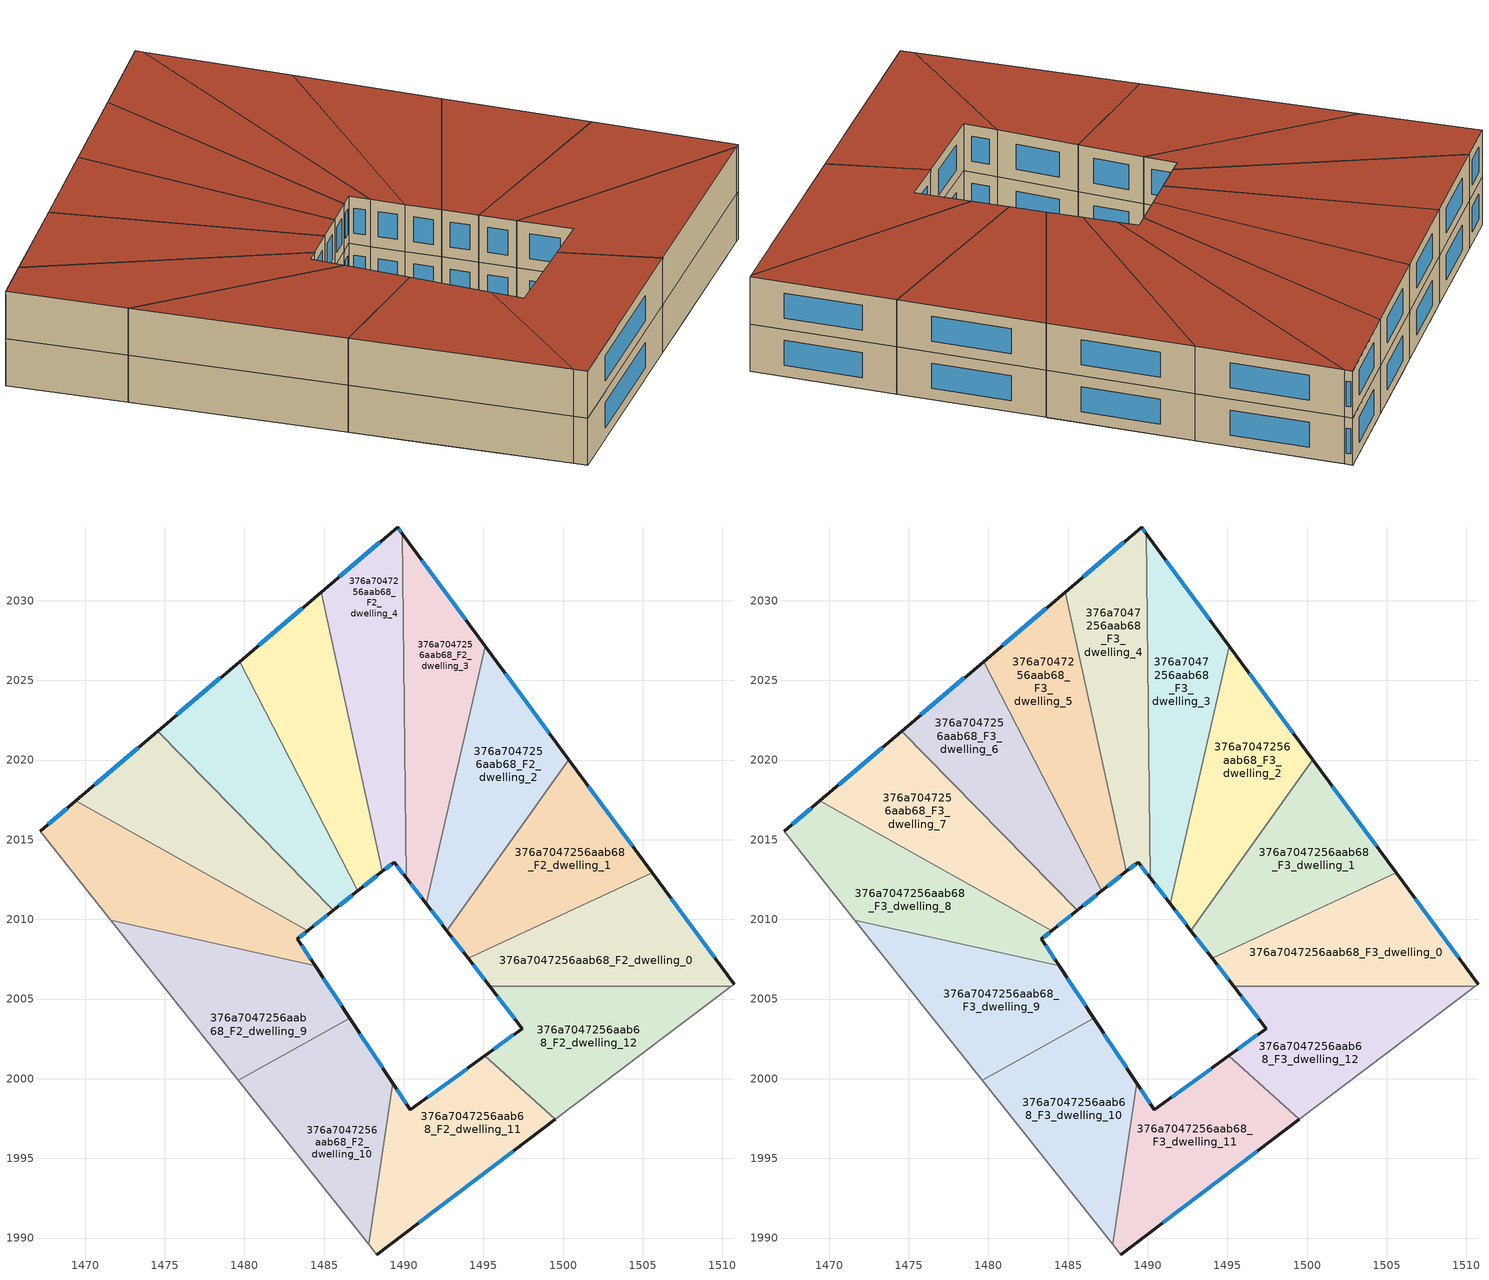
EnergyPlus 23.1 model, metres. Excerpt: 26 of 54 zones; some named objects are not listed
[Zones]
376a7047256aab68_F2_dwelling_0
 floor to 376a7047256aab68_F1_dwelling_10 (EU_floor_Construction): 1505.59,2012.92 1510.03,2006.88 1495.19,2006.07 1494.03,2007.57 z6
 floor to 376a7047256aab68_F1_dwelling_9 (EU_floor_Construction): 1510.03,2006.88 1510.73,2005.94 1510.54,2005.8 1495.39,2005.8 1495.19,2006.07 z6
 wall outside (EU_wall_Construction): 1494.03,2007.57 1495.39,2005.8 / 1510.73,2005.94 1505.59,2012.92 z6:9
 wall to 376a7047256aab68_F2_dwelling_1 (EU_wall_Construction): 1505.59,2012.92 1494.03,2007.57 z6:9
 wall adiabatic (EU_wall_Construction): 1510.54,2005.8 1510.73,2005.94 z6:9
 wall to 376a7047256aab68_F2_dwelling_12 (EU_wall_Construction): 1495.39,2005.8 1510.54,2005.8 z6:9
 window (EU_Window_Construction): 1494.35,2007.15 1495.07,2006.22 / 1509.52,2007.58 1506.79,2011.28 z6.7:8.3
376a7047256aab68_F2_dwelling_1
 floor adiabatic (EU_floor_Construction): 1500.35,2020.03 1505.59,2012.92 1494.03,2007.57 1492.71,2009.29 z6
 wall outside (EU_wall_Construction): 1492.71,2009.29 1494.03,2007.57 / 1505.59,2012.92 1500.35,2020.03 z6:9
 wall to 376a7047256aab68_F2_dwelling_2 (EU_wall_Construction): 1500.35,2020.03 1492.71,2009.29 z6:9
 window (EU_Window_Construction): 1493.02,2008.88 1493.72,2007.97 / 1504.36,2014.59 1501.58,2018.36 z6.7:8.3
376a7047256aab68_F2_dwelling_10
 floor to 376a7047256aab68_F1_dwelling_7 (EU_floor_Construction): 1487.53,2002.41 1489.32,1999.72 1487.8,1989.6 1482.57,1996.17 z6
 floor to 376a7047256aab68_F1_dwelling_6 (EU_floor_Construction): 1486.62,2003.79 1487.53,2002.41 1482.57,1996.17 1479.61,1999.89 z6
 wall outside (EU_wall_Construction): 1489.32,1999.72 1486.62,2003.79 z6:9
 wall to 376a7047256aab68_F2_dwelling_11 (EU_wall_Construction): 1487.8,1989.6 1489.32,1999.72 z6:9
 wall adiabatic (EU_wall_Construction): 1479.61,1999.89 1487.8,1989.6 z6:9
 wall to 376a7047256aab68_F2_dwelling_9 (EU_wall_Construction): 1486.62,2003.79 1479.61,1999.89 z6:9
 window (EU_Window_Construction): 1488.68,2000.67 1487.25,2002.84 z6.7:8.3
376a7047256aab68_F2_dwelling_11
 floor to 376a7047256aab68_F1_dwelling_8 (EU_floor_Construction): 1499.52,1997.44 1490.91,1990.92 1490.58,1998.17 1495.08,2001.44 z6
 floor to 376a7047256aab68_F1_dwelling_7 (EU_floor_Construction): 1490.58,1998.17 1490.91,1990.92 1488.32,1988.95 1487.8,1989.6 1489.32,1999.72 1490.42,1998.05 z6
 wall outside (EU_wall_Construction): 1495.08,2001.44 1490.42,1998.05 1489.32,1999.72 / 1488.32,1988.95 1499.52,1997.44 z6:9
 wall to 376a7047256aab68_F2_dwelling_12 (EU_wall_Construction): 1499.52,1997.44 1495.08,2001.44 z6:9
 wall adiabatic (EU_wall_Construction): 1487.8,1989.6 1488.32,1988.95 z6:9
 window (EU_Window_Construction): 1490.16,1998.44 1489.57,1999.33 / 1493.99,2000.64 1491.51,1998.85 / 1490.95,1990.95 1496.89,1995.45 z6.7:8.3
376a7047256aab68_F2_dwelling_12
 floor to 376a7047256aab68_F1_dwelling_9 (EU_floor_Construction): 1510.54,2005.8 1502.26,1999.52 1496.55,2002.5 1497.44,2003.15 1495.39,2005.8 z6
 floor to 376a7047256aab68_F1_dwelling_8 (EU_floor_Construction): 1502.26,1999.52 1499.52,1997.44 1495.08,2001.44 1496.55,2002.5 z6
 wall outside (EU_wall_Construction): 1495.39,2005.8 1497.44,2003.15 1495.08,2001.44 z6:9
 wall adiabatic (EU_wall_Construction): 1499.52,1997.44 1510.54,2005.8 z6:9
 window (EU_Window_Construction): 1496.89,2002.75 1495.64,2001.84 / 1495.87,2005.18 1496.96,2003.77 z6.7:8.3
376a7047256aab68_F2_dwelling_2
 floor to 376a7047256aab68_F1_dwelling_12 (EU_floor_Construction): 1495.46,2026.68 1500.31,2020.09 1492.7,2009.3 1491.5,2010.86 z6
 floor to 376a7047256aab68_F1_dwelling_13 (EU_floor_Construction): 1495.13,2027.13 1495.46,2026.68 1491.5,2010.86 1491.42,2010.97 z6
 floor adiabatic (EU_floor_Construction): 1500.31,2020.09 1500.35,2020.03 1492.71,2009.29 1492.7,2009.3 z6
 wall outside (EU_wall_Construction): 1491.42,2010.97 1492.71,2009.29 / 1500.35,2020.03 1495.13,2027.13 z6:9
 wall to 376a7047256aab68_F2_dwelling_3 (EU_wall_Construction): 1495.13,2027.13 1491.42,2010.97 z6:9
 window (EU_Window_Construction): 1491.72,2010.57 1492.41,2009.68 / 1499.13,2021.7 1496.35,2025.46 z6.7:8.3
376a7047256aab68_F2_dwelling_3
 floor to 376a7047256aab68_F1_dwelling_13 (EU_floor_Construction): 1490.61,2033.26 1495.13,2027.13 1491.42,2010.97 1490.32,2012.39 z6
 floor to 376a7047256aab68_F1_dwelling_0 (EU_floor_Construction): 1489.91,2034.21 1490.61,2033.26 1490.32,2012.39 1490.15,2012.61 z6
 wall outside (EU_wall_Construction): 1490.15,2012.61 1491.42,2010.97 / 1495.13,2027.13 1489.91,2034.21 z6:9
 wall to 376a7047256aab68_F2_dwelling_4 (EU_wall_Construction): 1489.91,2034.21 1490.15,2012.61 z6:9
 window (EU_Window_Construction): 1490.45,2012.22 1491.12,2011.35 / 1493.9,2028.79 1491.14,2032.55 z6.7:8.3
376a7047256aab68_F2_dwelling_4
 floor to 376a7047256aab68_F1_dwelling_0 (EU_floor_Construction): 1489.91,2034.21 1490.15,2012.61 1489.39,2013.6 1488.96,2013.26 1485.88,2031.43 1489.62,2034.61 z6
 floor to 376a7047256aab68_F1_dwelling_1 (EU_floor_Construction): 1485.88,2031.43 1488.96,2013.26 1488.65,2013.01 1484.82,2030.53 z6
 wall outside (EU_wall_Construction): 1488.65,2013.01 1489.39,2013.6 1490.15,2012.61 / 1489.91,2034.21 1489.62,2034.61 1484.82,2030.54 z6:9
 wall to 376a7047256aab68_F2_dwelling_5 (EU_wall_Construction): 1484.82,2030.54 1488.65,2013.01 z6:9
 window (EU_Window_Construction): 1489.57,2013.37 1489.97,2012.84 / 1488.83,2013.15 1489.22,2013.46 / 1488.49,2033.65 1485.95,2031.49 / 1489.84,2034.3 1489.69,2034.52 z6.7:8.3
376a7047256aab68_F2_dwelling_5
 floor to 376a7047256aab68_F1_dwelling_1 (EU_floor_Construction): 1484.82,2030.53 1488.65,2013.01 1487.55,2012.14 1481.12,2027.39 z6
 floor to 376a7047256aab68_F1_dwelling_2 (EU_floor_Construction): 1481.12,2027.39 1487.55,2012.14 1487.13,2011.8 1479.69,2026.18 z6
 wall outside (EU_wall_Construction): 1487.13,2011.8 1488.65,2013.01 / 1484.82,2030.54 1479.69,2026.18 z6:9
 wall to 376a7047256aab68_F2_dwelling_6 (EU_wall_Construction): 1479.69,2026.18 1487.13,2011.8 z6:9
 window (EU_Window_Construction): 1487.49,2012.09 1488.29,2012.73 / 1483.62,2029.51 1480.9,2027.2 z6.7:8.3
376a7047256aab68_F2_dwelling_6
 floor to 376a7047256aab68_F1_dwelling_3 (EU_floor_Construction): 1476.35,2023.33 1486.12,2011 1485.57,2010.56 1474.56,2021.81 z6
 floor adiabatic (EU_floor_Construction): 1479.69,2026.18 1487.13,2011.8 1486.12,2011 1476.35,2023.33 1474.56,2021.81 z6
 wall outside (EU_wall_Construction): 1485.57,2010.56 1487.13,2011.8 / 1479.69,2026.18 1474.56,2021.81 z6:9
 wall to 376a7047256aab68_F2_dwelling_7 (EU_wall_Construction): 1474.56,2021.81 1485.57,2010.56 z6:9
 window (EU_Window_Construction): 1485.94,2010.85 1486.76,2011.51 / 1478.49,2025.15 1475.76,2022.83 z6.7:8.3
376a7047256aab68_F2_dwelling_7
 floor to 376a7047256aab68_F1_dwelling_3 (EU_floor_Construction): 1474.56,2021.81 1485.57,2010.56 1484.65,2009.83 1471.57,2019.27 z6
 floor to 376a7047256aab68_F1_dwelling_4 (EU_floor_Construction): 1484.65,2009.83 1483.98,2009.29 1469.41,2017.43 1471.57,2019.27 z6
 wall outside (EU_wall_Construction): 1483.98,2009.29 1485.57,2010.56 / 1474.56,2021.81 1469.41,2017.43 z6:9
 wall to 376a7047256aab68_F2_dwelling_8 (EU_wall_Construction): 1469.41,2017.43 1483.98,2009.29 z6:9
 window (EU_Window_Construction): 1484.35,2009.59 1485.2,2010.26 / 1473.35,2020.78 1470.62,2018.46 z6.7:8.3
376a7047256aab68_F2_dwelling_8
 floor to 376a7047256aab68_F1_dwelling_4 (EU_floor_Construction): 1483.98,2009.29 1483.32,2008.77 1483.5,2008.5 1467.75,2014.8 1467.17,2015.53 1469.41,2017.43 z6
 floor to 376a7047256aab68_F1_dwelling_5 (EU_floor_Construction): 1483.5,2008.5 1484.43,2007.09 1471.62,2009.93 1467.75,2014.8 z6
 wall outside (EU_wall_Construction): 1484.43,2007.09 1483.32,2008.77 1483.98,2009.29 / 1469.41,2017.43 1467.17,2015.53 z6:9
 wall to 376a7047256aab68_F2_dwelling_9 (EU_wall_Construction): 1471.62,2009.93 1484.43,2007.09 z6:9
 wall adiabatic (EU_wall_Construction): 1467.17,2015.53 1471.62,2009.93 z6:9
 window (EU_Window_Construction): 1483.48,2008.89 1483.83,2009.17 / 1484.17,2007.48 1483.58,2008.37 / 1468.88,2016.99 1467.7,2015.98 z6.7:8.3
376a7047256aab68_F2_dwelling_9
 floor to 376a7047256aab68_F1_dwelling_5 (EU_floor_Construction): 1484.43,2007.09 1485.34,2005.73 1475.09,2005.58 1471.62,2009.93 z6
 floor to 376a7047256aab68_F1_dwelling_6 (EU_floor_Construction): 1485.34,2005.73 1486.62,2003.79 1479.61,1999.89 1475.09,2005.58 z6
 wall outside (EU_wall_Construction): 1486.62,2003.79 1484.43,2007.09 z6:9
 wall adiabatic (EU_wall_Construction): 1471.62,2009.93 1479.61,1999.89 z6:9
 window (EU_Window_Construction): 1486.1,2004.57 1484.95,2006.32 z6.7:8.3
376a7047256aab68_F3_dwelling_0
 floor to 376a7047256aab68_F2_dwelling_0 (EU_floor_Construction): 1505.59,2012.92 1510.73,2005.94 1510.54,2005.8 1495.39,2005.8 1494.03,2007.57 z9
 wall outside (EU_wall_Construction): 1494.03,2007.57 1495.39,2005.8 / 1510.73,2005.94 1505.59,2012.92 z9:12
 wall to 376a7047256aab68_F3_dwelling_1 (EU_wall_Construction): 1505.59,2012.92 1494.03,2007.57 z9:12
 wall adiabatic (EU_wall_Construction): 1510.54,2005.8 1510.73,2005.94 z9:12
 wall to 376a7047256aab68_F3_dwelling_12 (EU_wall_Construction): 1495.39,2005.8 1510.54,2005.8 z9:12
 window (EU_Window_Construction): 1494.35,2007.15 1495.07,2006.22 / 1509.52,2007.58 1506.79,2011.28 z9.7:11.3
 roof outside (EU_roof_Construction): 1510.73,2005.94 1505.59,2012.92 1494.03,2007.57 1495.39,2005.8 1510.54,2005.8 z12
376a7047256aab68_F3_dwelling_1
 floor to 376a7047256aab68_F2_dwelling_1 (EU_floor_Construction): 1500.35,2020.03 1505.59,2012.92 1494.03,2007.57 1492.71,2009.29 z9
 wall outside (EU_wall_Construction): 1492.71,2009.29 1494.03,2007.57 / 1505.59,2012.92 1500.35,2020.03 z9:12
 wall to 376a7047256aab68_F3_dwelling_2 (EU_wall_Construction): 1500.35,2020.03 1492.71,2009.29 z9:12
 window (EU_Window_Construction): 1493.02,2008.88 1493.72,2007.97 / 1504.36,2014.59 1501.58,2018.36 z9.7:11.3
 roof outside (EU_roof_Construction): 1505.59,2012.92 1500.35,2020.03 1492.71,2009.29 1494.03,2007.57 z12
376a7047256aab68_F3_dwelling_10
 floor to 376a7047256aab68_F2_dwelling_10 (EU_floor_Construction): 1486.62,2003.79 1489.32,1999.72 1487.8,1989.6 1479.61,1999.89 z9
 wall outside (EU_wall_Construction): 1489.32,1999.72 1486.62,2003.79 z9:12
 wall to 376a7047256aab68_F3_dwelling_11 (EU_wall_Construction): 1487.8,1989.6 1489.32,1999.72 z9:12
 wall adiabatic (EU_wall_Construction): 1479.61,1999.89 1487.8,1989.6 z9:12
 wall to 376a7047256aab68_F3_dwelling_9 (EU_wall_Construction): 1486.62,2003.79 1479.61,1999.89 z9:12
 window (EU_Window_Construction): 1488.68,2000.67 1487.25,2002.84 z9.7:11.3
 roof outside (EU_roof_Construction): 1487.8,1989.6 1489.32,1999.72 1486.62,2003.79 1479.61,1999.89 z12
376a7047256aab68_F3_dwelling_11
 floor to 376a7047256aab68_F2_dwelling_11 (EU_floor_Construction): 1499.52,1997.44 1488.32,1988.95 1487.8,1989.6 1489.32,1999.72 1490.42,1998.05 1495.08,2001.44 z9
 wall outside (EU_wall_Construction): 1495.08,2001.44 1490.42,1998.05 1489.32,1999.72 / 1488.32,1988.95 1499.52,1997.44 z9:12
 wall to 376a7047256aab68_F3_dwelling_12 (EU_wall_Construction): 1499.52,1997.44 1495.08,2001.44 z9:12
 wall adiabatic (EU_wall_Construction): 1487.8,1989.6 1488.32,1988.95 z9:12
 window (EU_Window_Construction): 1490.16,1998.44 1489.57,1999.33 / 1493.99,2000.64 1491.51,1998.85 / 1490.95,1990.95 1496.89,1995.45 z9.7:11.3
 roof outside (EU_roof_Construction): 1499.52,1997.44 1495.08,2001.44 1490.42,1998.05 1489.32,1999.72 1487.8,1989.6 1488.32,1988.95 z12
376a7047256aab68_F3_dwelling_12
 floor to 376a7047256aab68_F2_dwelling_12 (EU_floor_Construction): 1510.54,2005.8 1499.52,1997.44 1495.08,2001.44 1497.44,2003.15 1495.39,2005.8 z9
 wall outside (EU_wall_Construction): 1495.39,2005.8 1497.44,2003.15 1495.08,2001.44 z9:12
 wall adiabatic (EU_wall_Construction): 1499.52,1997.44 1510.54,2005.8 z9:12
 window (EU_Window_Construction): 1496.89,2002.75 1495.64,2001.84 / 1495.87,2005.18 1496.96,2003.77 z9.7:11.3
 roof outside (EU_roof_Construction): 1510.54,2005.8 1495.39,2005.8 1497.44,2003.15 1495.08,2001.44 1499.52,1997.44 z12
376a7047256aab68_F3_dwelling_2
 floor to 376a7047256aab68_F2_dwelling_2 (EU_floor_Construction): 1495.13,2027.13 1500.35,2020.03 1492.71,2009.29 1491.42,2010.97 z9
 wall outside (EU_wall_Construction): 1491.42,2010.97 1492.71,2009.29 / 1500.35,2020.03 1495.13,2027.13 z9:12
 wall to 376a7047256aab68_F3_dwelling_3 (EU_wall_Construction): 1495.13,2027.13 1491.42,2010.97 z9:12
 window (EU_Window_Construction): 1491.72,2010.57 1492.41,2009.68 / 1499.13,2021.7 1496.35,2025.46 z9.7:11.3
 roof outside (EU_roof_Construction): 1492.71,2009.29 1500.35,2020.03 1495.13,2027.13 1491.42,2010.97 z12
376a7047256aab68_F3_dwelling_3
 floor to 376a7047256aab68_F2_dwelling_3 (EU_floor_Construction): 1489.91,2034.21 1495.13,2027.13 1491.42,2010.97 1490.15,2012.61 z9
 wall outside (EU_wall_Construction): 1490.15,2012.61 1491.42,2010.97 / 1495.13,2027.13 1489.91,2034.21 z9:12
 wall to 376a7047256aab68_F3_dwelling_4 (EU_wall_Construction): 1489.91,2034.21 1490.15,2012.61 z9:12
 window (EU_Window_Construction): 1490.45,2012.22 1491.12,2011.35 / 1493.9,2028.79 1491.14,2032.55 z9.7:11.3
 roof outside (EU_roof_Construction): 1491.42,2010.97 1495.13,2027.13 1489.91,2034.21 1490.15,2012.61 z12
376a7047256aab68_F3_dwelling_4
 floor to 376a7047256aab68_F2_dwelling_4 (EU_floor_Construction): 1489.91,2034.21 1490.15,2012.61 1489.39,2013.6 1488.65,2013.01 1484.82,2030.54 1489.62,2034.61 z9
 wall outside (EU_wall_Construction): 1488.65,2013.01 1489.39,2013.6 1490.15,2012.61 / 1489.91,2034.21 1489.62,2034.61 1484.82,2030.54 z9:12
 wall to 376a7047256aab68_F3_dwelling_5 (EU_wall_Construction): 1484.82,2030.54 1488.65,2013.01 z9:12
 window (EU_Window_Construction): 1489.57,2013.37 1489.97,2012.84 / 1488.83,2013.15 1489.22,2013.46 / 1488.49,2033.65 1485.95,2031.49 / 1489.84,2034.3 1489.69,2034.52 z9.7:11.3
 roof outside (EU_roof_Construction): 1490.15,2012.61 1489.91,2034.21 1489.62,2034.61 1484.82,2030.54 1488.65,2013.01 1489.39,2013.6 z12
376a7047256aab68_F3_dwelling_5
 floor to 376a7047256aab68_F2_dwelling_5 (EU_floor_Construction): 1484.82,2030.54 1488.65,2013.01 1487.13,2011.8 1479.69,2026.18 z9
 wall outside (EU_wall_Construction): 1487.13,2011.8 1488.65,2013.01 / 1484.82,2030.54 1479.69,2026.18 z9:12
 wall to 376a7047256aab68_F3_dwelling_6 (EU_wall_Construction): 1479.69,2026.18 1487.13,2011.8 z9:12
 window (EU_Window_Construction): 1487.49,2012.09 1488.29,2012.73 / 1483.62,2029.51 1480.9,2027.2 z9.7:11.3
 roof outside (EU_roof_Construction): 1488.65,2013.01 1484.82,2030.54 1479.69,2026.18 1487.13,2011.8 z12
376a7047256aab68_F3_dwelling_6
 floor to 376a7047256aab68_F2_dwelling_6 (EU_floor_Construction): 1479.69,2026.18 1487.13,2011.8 1485.57,2010.56 1474.56,2021.81 z9
 wall outside (EU_wall_Construction): 1485.57,2010.56 1487.13,2011.8 / 1479.69,2026.18 1474.56,2021.81 z9:12
 wall to 376a7047256aab68_F3_dwelling_7 (EU_wall_Construction): 1474.56,2021.81 1485.57,2010.56 z9:12
 window (EU_Window_Construction): 1485.94,2010.85 1486.76,2011.51 / 1478.49,2025.15 1475.76,2022.83 z9.7:11.3
 roof outside (EU_roof_Construction): 1487.13,2011.8 1479.69,2026.18 1474.56,2021.81 1485.57,2010.56 z12
376a7047256aab68_F3_dwelling_7
 floor to 376a7047256aab68_F2_dwelling_7 (EU_floor_Construction): 1474.56,2021.81 1485.57,2010.56 1483.98,2009.29 1469.41,2017.43 z9
 wall outside (EU_wall_Construction): 1483.98,2009.29 1485.57,2010.56 / 1474.56,2021.81 1469.41,2017.43 z9:12
 wall to 376a7047256aab68_F3_dwelling_8 (EU_wall_Construction): 1469.41,2017.43 1483.98,2009.29 z9:12
 window (EU_Window_Construction): 1484.35,2009.59 1485.2,2010.26 / 1473.35,2020.78 1470.62,2018.46 z9.7:11.3
 roof outside (EU_roof_Construction): 1485.57,2010.56 1474.56,2021.81 1469.41,2017.43 1483.98,2009.29 z12
376a7047256aab68_F3_dwelling_8
 floor to 376a7047256aab68_F2_dwelling_8 (EU_floor_Construction): 1483.98,2009.29 1483.32,2008.77 1484.43,2007.09 1471.62,2009.93 1467.17,2015.53 1469.41,2017.43 z9
 wall outside (EU_wall_Construction): 1484.43,2007.09 1483.32,2008.77 1483.98,2009.29 / 1469.41,2017.43 1467.17,2015.53 z9:12
 wall to 376a7047256aab68_F3_dwelling_9 (EU_wall_Construction): 1471.62,2009.93 1484.43,2007.09 z9:12
 wall adiabatic (EU_wall_Construction): 1467.17,2015.53 1471.62,2009.93 z9:12
 window (EU_Window_Construction): 1483.48,2008.89 1483.83,2009.17 / 1484.17,2007.48 1483.58,2008.37 / 1468.88,2016.99 1467.7,2015.98 z9.7:11.3
 roof outside (EU_roof_Construction): 1484.43,2007.09 1483.32,2008.77 1483.98,2009.29 1469.41,2017.43 1467.17,2015.53 1471.62,2009.93 z12
376a7047256aab68_F3_dwelling_9
 floor to 376a7047256aab68_F2_dwelling_9 (EU_floor_Construction): 1484.43,2007.09 1486.62,2003.79 1479.61,1999.89 1471.62,2009.93 z9
 wall outside (EU_wall_Construction): 1486.62,2003.79 1484.43,2007.09 z9:12
 wall adiabatic (EU_wall_Construction): 1471.62,2009.93 1479.61,1999.89 z9:12
 window (EU_Window_Construction): 1486.1,2004.57 1484.95,2006.32 z9.7:11.3
 roof outside (EU_roof_Construction): 1486.62,2003.79 1484.43,2007.09 1471.62,2009.93 1479.61,1999.89 z12
[Building]
EU S2 Campaign: North Axis=0; Terrain=City; Solar Distribution=FullExterior
[Site:Location]
Budapest.Ferenc.Liszt.Intl.AP: Latitude=47.437; Longitude=19.256; Time Zone=1; Elevation=185
[SizingPeriod:WeatherFileDays]
AnnualSizingPeriod: Begin Month=1; Begin Day of Month=1; End Month=12; End Day of Month=31; Day of Week for Start Day=Monday; Use Weather File Daylight Saving Period=No; Use Weather File Rain and Snow Indicators=No
[MATERIAL]
EU_InternalMass_Material: Roughness=MediumRough; Thickness=0.1; Conductivity=1; Density=1800; Specific Heat=900; Thermal Absorptance=0.9; Solar Absorptance=0.7; Visible Absorptance=0.7
[MATERIAL:NOMASS] Roughness=MediumRough; Thermal Absorptance=0.9; Solar Absorptance=0.7; Visible Absorptance=0.7
Name | Thermal Resistance
EU_wall_NoMass | 0.832559
EU_roof_NoMass | 1.39638
EU_floor_NoMass | 0.872794
[WINDOWMATERIAL:SIMPLEGLAZINGSYSTEM]
EU_Window_SimpleGlazing: UFactor=2.79869; Solar Heat Gain Coefficient=0.75; Visible Transmittance=0.75
[CONSTRUCTION]
EU_wall_Construction: EU_wall_NoMass
EU_roof_Construction: EU_roof_NoMass
EU_floor_Construction: EU_floor_NoMass
EU_Window_Construction: EU_Window_SimpleGlazing
EU_InternalMass_Construction: EU_InternalMass_Material
[ZONE] Type=1; Multiplier=1; Ceiling Height=autocalculate; Floor Area=autocalculate; Part of Total Floor Area=Yes
Name | Volume
376a7047256aab68_F2_dwelling_0; 376a7047256aab68_F3_dwelling_0 | 206.245
376a7047256aab68_F2_dwelling_1; 376a7047256aab68_F3_dwelling_1 | 206.261
376a7047256aab68_F2_dwelling_10; 376a7047256aab68_F3_dwelling_10 | 206.243
376a7047256aab68_F2_dwelling_11; 376a7047256aab68_F3_dwelling_11 | 206.26
376a7047256aab68_F2_dwelling_12; 376a7047256aab68_F3_dwelling_12 | 206.262
376a7047256aab68_F2_dwelling_2; 376a7047256aab68_F3_dwelling_2; 376a7047256aab68_F2_dwelling_6; 376a7047256aab68_F3_dwelling_6 | 206.246
376a7047256aab68_F2_dwelling_3; 376a7047256aab68_F3_dwelling_3 | 206.226
376a7047256aab68_F2_dwelling_4; 376a7047256aab68_F3_dwelling_4 | 206.238
376a7047256aab68_F2_dwelling_5; 376a7047256aab68_F3_dwelling_5 | 206.271
376a7047256aab68_F2_dwelling_7; 376a7047256aab68_F3_dwelling_7 | 206.234
376a7047256aab68_F2_dwelling_8; 376a7047256aab68_F3_dwelling_8 | 206.254
376a7047256aab68_F2_dwelling_9; 376a7047256aab68_F3_dwelling_9 | 206.272
[INTERNALMASS] Construction=EU_InternalMass_Construction
Name | Zone or ZoneList | Surface Area
376a7047256aab68_F2_dwelling_0_EU_InternalMass | 376a7047256aab68_F2_dwelling_0 | 68.7482
376a7047256aab68_F2_dwelling_1_EU_InternalMass | 376a7047256aab68_F2_dwelling_1 | 68.7537
376a7047256aab68_F2_dwelling_2_EU_InternalMass | 376a7047256aab68_F2_dwelling_2 | 68.7487
376a7047256aab68_F2_dwelling_3_EU_InternalMass | 376a7047256aab68_F2_dwelling_3 | 68.7418
376a7047256aab68_F2_dwelling_4_EU_InternalMass | 376a7047256aab68_F2_dwelling_4 | 68.746
376a7047256aab68_F2_dwelling_5_EU_InternalMass | 376a7047256aab68_F2_dwelling_5 | 68.757
376a7047256aab68_F2_dwelling_6_EU_InternalMass | 376a7047256aab68_F2_dwelling_6 | 68.7487
376a7047256aab68_F2_dwelling_7_EU_InternalMass | 376a7047256aab68_F2_dwelling_7 | 68.7447
376a7047256aab68_F2_dwelling_8_EU_InternalMass | 376a7047256aab68_F2_dwelling_8 | 68.7511
376a7047256aab68_F2_dwelling_9_EU_InternalMass | 376a7047256aab68_F2_dwelling_9 | 68.7576
376a7047256aab68_F2_dwelling_10_EU_InternalMass | 376a7047256aab68_F2_dwelling_10 | 68.7477
376a7047256aab68_F2_dwelling_11_EU_InternalMass | 376a7047256aab68_F2_dwelling_11 | 68.7532
376a7047256aab68_F2_dwelling_12_EU_InternalMass | 376a7047256aab68_F2_dwelling_12 | 68.7541
376a7047256aab68_F3_dwelling_0_EU_InternalMass | 376a7047256aab68_F3_dwelling_0 | 68.7482
376a7047256aab68_F3_dwelling_1_EU_InternalMass | 376a7047256aab68_F3_dwelling_1 | 68.7537
376a7047256aab68_F3_dwelling_2_EU_InternalMass | 376a7047256aab68_F3_dwelling_2 | 68.7487
376a7047256aab68_F3_dwelling_3_EU_InternalMass | 376a7047256aab68_F3_dwelling_3 | 68.7418
376a7047256aab68_F3_dwelling_4_EU_InternalMass | 376a7047256aab68_F3_dwelling_4 | 68.746
376a7047256aab68_F3_dwelling_5_EU_InternalMass | 376a7047256aab68_F3_dwelling_5 | 68.757
376a7047256aab68_F3_dwelling_6_EU_InternalMass | 376a7047256aab68_F3_dwelling_6 | 68.7487
376a7047256aab68_F3_dwelling_7_EU_InternalMass | 376a7047256aab68_F3_dwelling_7 | 68.7447
376a7047256aab68_F3_dwelling_8_EU_InternalMass | 376a7047256aab68_F3_dwelling_8 | 68.7511
376a7047256aab68_F3_dwelling_9_EU_InternalMass | 376a7047256aab68_F3_dwelling_9 | 68.7576
376a7047256aab68_F3_dwelling_10_EU_InternalMass | 376a7047256aab68_F3_dwelling_10 | 68.7477
376a7047256aab68_F3_dwelling_11_EU_InternalMass | 376a7047256aab68_F3_dwelling_11 | 68.7532
376a7047256aab68_F3_dwelling_12_EU_InternalMass | 376a7047256aab68_F3_dwelling_12 | 68.7541
[OTHEREQUIPMENT] Fuel Type=Electricity; Design Level Calculation Method=Watts/Area; Power per Zone Floor Area=1; Fraction Latent=0; Fraction Radiant=0; Fraction Lost=0; Carbon Dioxide Generation Rate=0; EndUse Subcategory=EU_Step8_InternalGains
Name | Zone or ZoneList or Space or SpaceList | Schedule
EU_Step8_InternalGain_376a7047256aab68_F2_dwelling_0_f000 | 376a7047256aab68_F2_dwelling_0 | EU_Step8_GainSchedule_376a7047256aab68_F2_dwelling_0_f000
EU_Step8_InternalGain_376a7047256aab68_F2_dwelling_1_f000 | 376a7047256aab68_F2_dwelling_1 | EU_Step8_GainSchedule_376a7047256aab68_F2_dwelling_1_f000
EU_Step8_InternalGain_376a7047256aab68_F2_dwelling_2_f000 | 376a7047256aab68_F2_dwelling_2 | EU_Step8_GainSchedule_376a7047256aab68_F2_dwelling_2_f000
EU_Step8_InternalGain_376a7047256aab68_F2_dwelling_3_f000 | 376a7047256aab68_F2_dwelling_3 | EU_Step8_GainSchedule_376a7047256aab68_F2_dwelling_3_f000
EU_Step8_InternalGain_376a7047256aab68_F2_dwelling_4_f000 | 376a7047256aab68_F2_dwelling_4 | EU_Step8_GainSchedule_376a7047256aab68_F2_dwelling_4_f000
EU_Step8_InternalGain_376a7047256aab68_F2_dwelling_5_f000 | 376a7047256aab68_F2_dwelling_5 | EU_Step8_GainSchedule_376a7047256aab68_F2_dwelling_5_f000
EU_Step8_InternalGain_376a7047256aab68_F2_dwelling_6_f000 | 376a7047256aab68_F2_dwelling_6 | EU_Step8_GainSchedule_376a7047256aab68_F2_dwelling_6_f000
EU_Step8_InternalGain_376a7047256aab68_F2_dwelling_7_f000 | 376a7047256aab68_F2_dwelling_7 | EU_Step8_GainSchedule_376a7047256aab68_F2_dwelling_7_f000
EU_Step8_InternalGain_376a7047256aab68_F2_dwelling_8_f000 | 376a7047256aab68_F2_dwelling_8 | EU_Step8_GainSchedule_376a7047256aab68_F2_dwelling_8_f000
EU_Step8_InternalGain_376a7047256aab68_F2_dwelling_9_f000 | 376a7047256aab68_F2_dwelling_9 | EU_Step8_GainSchedule_376a7047256aab68_F2_dwelling_9_f000
EU_Step8_InternalGain_376a7047256aab68_F2_dwelling_10_f000 | 376a7047256aab68_F2_dwelling_10 | EU_Step8_GainSchedule_376a7047256aab68_F2_dwelling_10_f000
EU_Step8_InternalGain_376a7047256aab68_F2_dwelling_11_f000 | 376a7047256aab68_F2_dwelling_11 | EU_Step8_GainSchedule_376a7047256aab68_F2_dwelling_11_f000
EU_Step8_InternalGain_376a7047256aab68_F2_dwelling_12_f000 | 376a7047256aab68_F2_dwelling_12 | EU_Step8_GainSchedule_376a7047256aab68_F2_dwelling_12_f000
EU_Step8_InternalGain_376a7047256aab68_F3_dwelling_0_f000 | 376a7047256aab68_F3_dwelling_0 | EU_Step8_GainSchedule_376a7047256aab68_F3_dwelling_0_f000
EU_Step8_InternalGain_376a7047256aab68_F3_dwelling_1_f000 | 376a7047256aab68_F3_dwelling_1 | EU_Step8_GainSchedule_376a7047256aab68_F3_dwelling_1_f000
EU_Step8_InternalGain_376a7047256aab68_F3_dwelling_2_f000 | 376a7047256aab68_F3_dwelling_2 | EU_Step8_GainSchedule_376a7047256aab68_F3_dwelling_2_f000
EU_Step8_InternalGain_376a7047256aab68_F3_dwelling_3_f000 | 376a7047256aab68_F3_dwelling_3 | EU_Step8_GainSchedule_376a7047256aab68_F3_dwelling_3_f000
EU_Step8_InternalGain_376a7047256aab68_F3_dwelling_4_f000 | 376a7047256aab68_F3_dwelling_4 | EU_Step8_GainSchedule_376a7047256aab68_F3_dwelling_4_f000
EU_Step8_InternalGain_376a7047256aab68_F3_dwelling_5_f000 | 376a7047256aab68_F3_dwelling_5 | EU_Step8_GainSchedule_376a7047256aab68_F3_dwelling_5_f000
EU_Step8_InternalGain_376a7047256aab68_F3_dwelling_6_f000 | 376a7047256aab68_F3_dwelling_6 | EU_Step8_GainSchedule_376a7047256aab68_F3_dwelling_6_f000
EU_Step8_InternalGain_376a7047256aab68_F3_dwelling_7_f000 | 376a7047256aab68_F3_dwelling_7 | EU_Step8_GainSchedule_376a7047256aab68_F3_dwelling_7_f000
EU_Step8_InternalGain_376a7047256aab68_F3_dwelling_8_f000 | 376a7047256aab68_F3_dwelling_8 | EU_Step8_GainSchedule_376a7047256aab68_F3_dwelling_8_f000
EU_Step8_InternalGain_376a7047256aab68_F3_dwelling_9_f000 | 376a7047256aab68_F3_dwelling_9 | EU_Step8_GainSchedule_376a7047256aab68_F3_dwelling_9_f000
EU_Step8_InternalGain_376a7047256aab68_F3_dwelling_10_f000 | 376a7047256aab68_F3_dwelling_10 | EU_Step8_GainSchedule_376a7047256aab68_F3_dwelling_10_f000
EU_Step8_InternalGain_376a7047256aab68_F3_dwelling_11_f000 | 376a7047256aab68_F3_dwelling_11 | EU_Step8_GainSchedule_376a7047256aab68_F3_dwelling_11_f000
EU_Step8_InternalGain_376a7047256aab68_F3_dwelling_12_f000 | 376a7047256aab68_F3_dwelling_12 | EU_Step8_GainSchedule_376a7047256aab68_F3_dwelling_12_f000
[ZONEVENTILATION:DESIGNFLOWRATE] Schedule=EU_AlwaysOn; Design Flow Rate Calculation Method=AirChanges/Hour; Air Changes per Hour=0.475469; Ventilation Type=Natural; Fan Pressure Rise=0; Fan Total Efficiency=1; Constant Term Coefficient=1; Temperature Term Coefficient=0; Velocity Term Coefficient=0; Velocity Squared Term Coefficient=0; Minimum Indoor Temperature=-100; Maximum Indoor Temperature=100; Delta Temperature=-100; Minimum Outdoor Temperature=-100; Maximum Outdoor Temperature=100; Maximum Wind Speed=40
Name | Zone or ZoneList or Space or SpaceList
EU_ConstantAir_376a7047256aab68_F2_dwelling_0 | 376a7047256aab68_F2_dwelling_0
EU_ConstantAir_376a7047256aab68_F2_dwelling_1 | 376a7047256aab68_F2_dwelling_1
EU_ConstantAir_376a7047256aab68_F2_dwelling_2 | 376a7047256aab68_F2_dwelling_2
EU_ConstantAir_376a7047256aab68_F2_dwelling_3 | 376a7047256aab68_F2_dwelling_3
EU_ConstantAir_376a7047256aab68_F2_dwelling_4 | 376a7047256aab68_F2_dwelling_4
EU_ConstantAir_376a7047256aab68_F2_dwelling_5 | 376a7047256aab68_F2_dwelling_5
EU_ConstantAir_376a7047256aab68_F2_dwelling_6 | 376a7047256aab68_F2_dwelling_6
EU_ConstantAir_376a7047256aab68_F2_dwelling_7 | 376a7047256aab68_F2_dwelling_7
EU_ConstantAir_376a7047256aab68_F2_dwelling_8 | 376a7047256aab68_F2_dwelling_8
EU_ConstantAir_376a7047256aab68_F2_dwelling_9 | 376a7047256aab68_F2_dwelling_9
EU_ConstantAir_376a7047256aab68_F2_dwelling_10 | 376a7047256aab68_F2_dwelling_10
EU_ConstantAir_376a7047256aab68_F2_dwelling_11 | 376a7047256aab68_F2_dwelling_11
EU_ConstantAir_376a7047256aab68_F2_dwelling_12 | 376a7047256aab68_F2_dwelling_12
EU_ConstantAir_376a7047256aab68_F3_dwelling_0 | 376a7047256aab68_F3_dwelling_0
EU_ConstantAir_376a7047256aab68_F3_dwelling_1 | 376a7047256aab68_F3_dwelling_1
EU_ConstantAir_376a7047256aab68_F3_dwelling_2 | 376a7047256aab68_F3_dwelling_2
EU_ConstantAir_376a7047256aab68_F3_dwelling_3 | 376a7047256aab68_F3_dwelling_3
EU_ConstantAir_376a7047256aab68_F3_dwelling_4 | 376a7047256aab68_F3_dwelling_4
EU_ConstantAir_376a7047256aab68_F3_dwelling_5 | 376a7047256aab68_F3_dwelling_5
EU_ConstantAir_376a7047256aab68_F3_dwelling_6 | 376a7047256aab68_F3_dwelling_6
EU_ConstantAir_376a7047256aab68_F3_dwelling_7 | 376a7047256aab68_F3_dwelling_7
EU_ConstantAir_376a7047256aab68_F3_dwelling_8 | 376a7047256aab68_F3_dwelling_8
EU_ConstantAir_376a7047256aab68_F3_dwelling_9 | 376a7047256aab68_F3_dwelling_9
EU_ConstantAir_376a7047256aab68_F3_dwelling_10 | 376a7047256aab68_F3_dwelling_10
EU_ConstantAir_376a7047256aab68_F3_dwelling_11 | 376a7047256aab68_F3_dwelling_11
EU_ConstantAir_376a7047256aab68_F3_dwelling_12 | 376a7047256aab68_F3_dwelling_12
[HVACTEMPLATE:ZONE:IDEALLOADSAIRSYSTEM] System Availability Schedule=EU_AlwaysOn; Maximum Heating Supply Air Temperature=50; Minimum Cooling Supply Air Temperature=13; Maximum Heating Supply Air Humidity Ratio=0.0156; Minimum Cooling Supply Air Humidity Ratio=0.0077; Heating Limit=NoLimit; Cooling Limit=NoLimit; Heating Availability Schedule=EU_AlwaysOn; Cooling Availability Schedule=EU_CoolingOff; Dehumidification Control Type=ConstantSensibleHeatRatio; Cooling Sensible Heat Ratio=0.7; Dehumidification Setpoint=60; Humidification Control Type=None; Humidification Setpoint=30; Outdoor Air Method=None; Outdoor Air Flow Rate per Person=0.00944; Outdoor Air Flow Rate per Zone Floor Area=0; Outdoor Air Flow Rate per Zone=0; Demand Controlled Ventilation Type=None; Outdoor Air Economizer Type=NoEconomizer; Heat Recovery Type=None; Sensible Heat Recovery Effectiveness=0.7; Latent Heat Recovery Effectiveness=0.65
Name | Template Thermostat
376a7047256aab68_F2_dwelling_0 | EU_HeatOnly_376a7047256aab68_F2_dwelling_0
376a7047256aab68_F2_dwelling_1 | EU_HeatOnly_376a7047256aab68_F2_dwelling_1
376a7047256aab68_F2_dwelling_2 | EU_HeatOnly_376a7047256aab68_F2_dwelling_2
376a7047256aab68_F2_dwelling_3 | EU_HeatOnly_376a7047256aab68_F2_dwelling_3
376a7047256aab68_F2_dwelling_4 | EU_HeatOnly_376a7047256aab68_F2_dwelling_4
376a7047256aab68_F2_dwelling_5 | EU_HeatOnly_376a7047256aab68_F2_dwelling_5
376a7047256aab68_F2_dwelling_6 | EU_HeatOnly_376a7047256aab68_F2_dwelling_6
376a7047256aab68_F2_dwelling_7 | EU_HeatOnly_376a7047256aab68_F2_dwelling_7
376a7047256aab68_F2_dwelling_8 | EU_HeatOnly_376a7047256aab68_F2_dwelling_8
376a7047256aab68_F2_dwelling_9 | EU_HeatOnly_376a7047256aab68_F2_dwelling_9
376a7047256aab68_F2_dwelling_10 | EU_HeatOnly_376a7047256aab68_F2_dwelling_10
376a7047256aab68_F2_dwelling_11 | EU_HeatOnly_376a7047256aab68_F2_dwelling_11
376a7047256aab68_F2_dwelling_12 | EU_HeatOnly_376a7047256aab68_F2_dwelling_12
376a7047256aab68_F3_dwelling_0 | EU_HeatOnly_376a7047256aab68_F3_dwelling_0
376a7047256aab68_F3_dwelling_1 | EU_HeatOnly_376a7047256aab68_F3_dwelling_1
376a7047256aab68_F3_dwelling_2 | EU_HeatOnly_376a7047256aab68_F3_dwelling_2
376a7047256aab68_F3_dwelling_3 | EU_HeatOnly_376a7047256aab68_F3_dwelling_3
376a7047256aab68_F3_dwelling_4 | EU_HeatOnly_376a7047256aab68_F3_dwelling_4
376a7047256aab68_F3_dwelling_5 | EU_HeatOnly_376a7047256aab68_F3_dwelling_5
376a7047256aab68_F3_dwelling_6 | EU_HeatOnly_376a7047256aab68_F3_dwelling_6
376a7047256aab68_F3_dwelling_7 | EU_HeatOnly_376a7047256aab68_F3_dwelling_7
376a7047256aab68_F3_dwelling_8 | EU_HeatOnly_376a7047256aab68_F3_dwelling_8
376a7047256aab68_F3_dwelling_9 | EU_HeatOnly_376a7047256aab68_F3_dwelling_9
376a7047256aab68_F3_dwelling_10 | EU_HeatOnly_376a7047256aab68_F3_dwelling_10
376a7047256aab68_F3_dwelling_11 | EU_HeatOnly_376a7047256aab68_F3_dwelling_11
376a7047256aab68_F3_dwelling_12 | EU_HeatOnly_376a7047256aab68_F3_dwelling_12
[SIZING:ZONE] Zone Cooling Design Supply Air Temperature Input Method=SupplyAirTemperature; Zone Cooling Design Supply Air Temperature=13; Zone Heating Design Supply Air Temperature Input Method=SupplyAirTemperature; Zone Heating Design Supply Air Temperature=50; Zone Cooling Design Supply Air Humidity Ratio=0.008; Zone Heating Design Supply Air Humidity Ratio=0.008; Cooling Design Air Flow Method=DesignDay; Cooling Design Air Flow Rate=0; Cooling Minimum Air Flow per Zone Floor Area=0.000762; Cooling Minimum Air Flow=0; Cooling Minimum Air Flow Fraction=0.2; Heating Design Air Flow Method=DesignDay; Heating Design Air Flow Rate=0; Heating Maximum Air Flow per Zone Floor Area=0.002032; Heating Maximum Air Flow=0.141576; Heating Maximum Air Flow Fraction=0.3; Account for Dedicated Outdoor Air System=No; Dedicated Outdoor Air System Control Strategy=NeutralSupplyAir; Dedicated Outdoor Air Low Setpoint Temperature for Design=autosize; Dedicated Outdoor Air High Setpoint Temperature for Design=autosize; Zone Load Sizing Method=Sensible Load Only No Latent Load; Zone Latent Cooling Design Supply Air Humidity Ratio Input Method=HumidityRatioDifference; Zone Cooling Design Supply Air Humidity Ratio Difference=0.005; Zone Latent Heating Design Supply Air Humidity Ratio Input Method=HumidityRatioDifference; Zone Humidification Design Supply Air Humidity Ratio Difference=0.005
376a7047256aab68_F2_dwelling_0; 376a7047256aab68_F2_dwelling_1; 376a7047256aab68_F2_dwelling_2; 376a7047256aab68_F2_dwelling_3; 376a7047256aab68_F2_dwelling_4; 376a7047256aab68_F2_dwelling_5; 376a7047256aab68_F2_dwelling_6; 376a7047256aab68_F2_dwelling_7; 376a7047256aab68_F2_dwelling_8; 376a7047256aab68_F2_dwelling_9; 376a7047256aab68_F2_dwelling_10; 376a7047256aab68_F2_dwelling_11; 376a7047256aab68_F2_dwelling_12; 376a7047256aab68_F3_dwelling_0; 376a7047256aab68_F3_dwelling_1; 376a7047256aab68_F3_dwelling_2; 376a7047256aab68_F3_dwelling_3; 376a7047256aab68_F3_dwelling_4; 376a7047256aab68_F3_dwelling_5; 376a7047256aab68_F3_dwelling_6; 376a7047256aab68_F3_dwelling_7; 376a7047256aab68_F3_dwelling_8; 376a7047256aab68_F3_dwelling_9; 376a7047256aab68_F3_dwelling_10; 376a7047256aab68_F3_dwelling_11; 376a7047256aab68_F3_dwelling_12
[SCHEDULE:CONSTANT]
Name | Hourly Value
EU_AlwaysOn | 1
EU_CoolingOff | 0
[SCHEDULE:FILE] Column Number=1; Rows to Skip at Top=0; Number of Hours of Data=8760; Column Separator=Comma; Interpolate to Timestep=No; Minutes per Item=60; Adjust Schedule for Daylight Savings=Yes
Name | File
EU_Step8_GainSchedule_376a7047256aab68_F2_dwelling_0_f000 | ../../schedules/376a7047256aab68/376a7047256aab68_F2_dwelling_0_f000_gain.csv
EU_Step8_GainSchedule_376a7047256aab68_F2_dwelling_1_f000 | ../../schedules/376a7047256aab68/376a7047256aab68_F2_dwelling_1_f000_gain.csv
EU_Step8_GainSchedule_376a7047256aab68_F2_dwelling_2_f000 | ../../schedules/376a7047256aab68/376a7047256aab68_F2_dwelling_2_f000_gain.csv
EU_Step8_GainSchedule_376a7047256aab68_F2_dwelling_3_f000 | ../../schedules/376a7047256aab68/376a7047256aab68_F2_dwelling_3_f000_gain.csv
EU_Step8_GainSchedule_376a7047256aab68_F2_dwelling_4_f000 | ../../schedules/376a7047256aab68/376a7047256aab68_F2_dwelling_4_f000_gain.csv
EU_Step8_GainSchedule_376a7047256aab68_F2_dwelling_5_f000 | ../../schedules/376a7047256aab68/376a7047256aab68_F2_dwelling_5_f000_gain.csv
EU_Step8_GainSchedule_376a7047256aab68_F2_dwelling_6_f000 | ../../schedules/376a7047256aab68/376a7047256aab68_F2_dwelling_6_f000_gain.csv
EU_Step8_GainSchedule_376a7047256aab68_F2_dwelling_7_f000 | ../../schedules/376a7047256aab68/376a7047256aab68_F2_dwelling_7_f000_gain.csv
EU_Step8_GainSchedule_376a7047256aab68_F2_dwelling_8_f000 | ../../schedules/376a7047256aab68/376a7047256aab68_F2_dwelling_8_f000_gain.csv
EU_Step8_GainSchedule_376a7047256aab68_F2_dwelling_9_f000 | ../../schedules/376a7047256aab68/376a7047256aab68_F2_dwelling_9_f000_gain.csv
EU_Step8_GainSchedule_376a7047256aab68_F2_dwelling_10_f000 | ../../schedules/376a7047256aab68/376a7047256aab68_F2_dwelling_10_f000_gain.csv
EU_Step8_GainSchedule_376a7047256aab68_F2_dwelling_11_f000 | ../../schedules/376a7047256aab68/376a7047256aab68_F2_dwelling_11_f000_gain.csv
EU_Step8_GainSchedule_376a7047256aab68_F2_dwelling_12_f000 | ../../schedules/376a7047256aab68/376a7047256aab68_F2_dwelling_12_f000_gain.csv
EU_Step8_GainSchedule_376a7047256aab68_F3_dwelling_0_f000 | ../../schedules/376a7047256aab68/376a7047256aab68_F3_dwelling_0_f000_gain.csv
EU_Step8_GainSchedule_376a7047256aab68_F3_dwelling_1_f000 | ../../schedules/376a7047256aab68/376a7047256aab68_F3_dwelling_1_f000_gain.csv
EU_Step8_GainSchedule_376a7047256aab68_F3_dwelling_2_f000 | ../../schedules/376a7047256aab68/376a7047256aab68_F3_dwelling_2_f000_gain.csv
EU_Step8_GainSchedule_376a7047256aab68_F3_dwelling_3_f000 | ../../schedules/376a7047256aab68/376a7047256aab68_F3_dwelling_3_f000_gain.csv
EU_Step8_GainSchedule_376a7047256aab68_F3_dwelling_4_f000 | ../../schedules/376a7047256aab68/376a7047256aab68_F3_dwelling_4_f000_gain.csv
EU_Step8_GainSchedule_376a7047256aab68_F3_dwelling_5_f000 | ../../schedules/376a7047256aab68/376a7047256aab68_F3_dwelling_5_f000_gain.csv
EU_Step8_GainSchedule_376a7047256aab68_F3_dwelling_6_f000 | ../../schedules/376a7047256aab68/376a7047256aab68_F3_dwelling_6_f000_gain.csv
EU_Step8_GainSchedule_376a7047256aab68_F3_dwelling_7_f000 | ../../schedules/376a7047256aab68/376a7047256aab68_F3_dwelling_7_f000_gain.csv
EU_Step8_GainSchedule_376a7047256aab68_F3_dwelling_8_f000 | ../../schedules/376a7047256aab68/376a7047256aab68_F3_dwelling_8_f000_gain.csv
EU_Step8_GainSchedule_376a7047256aab68_F3_dwelling_9_f000 | ../../schedules/376a7047256aab68/376a7047256aab68_F3_dwelling_9_f000_gain.csv
EU_Step8_GainSchedule_376a7047256aab68_F3_dwelling_10_f000 | ../../schedules/376a7047256aab68/376a7047256aab68_F3_dwelling_10_f000_gain.csv
EU_Step8_GainSchedule_376a7047256aab68_F3_dwelling_11_f000 | ../../schedules/376a7047256aab68/376a7047256aab68_F3_dwelling_11_f000_gain.csv
EU_Step8_GainSchedule_376a7047256aab68_F3_dwelling_12_f000 | ../../schedules/376a7047256aab68/376a7047256aab68_F3_dwelling_12_f000_gain.csv
